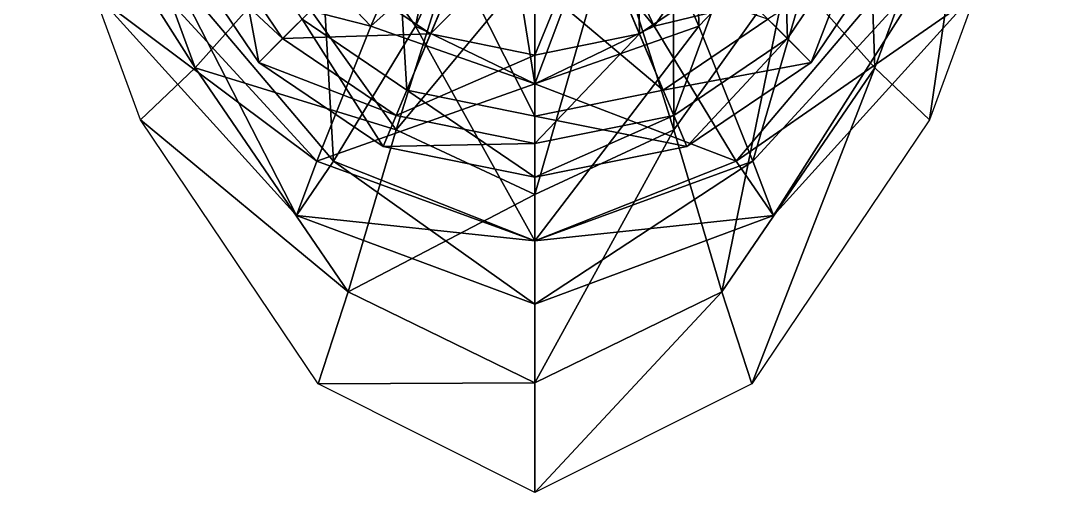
# Model space of a CAD drawing. Header units: metres. Extents: x -2.13 to 2.13, y -3.02 to 3.
# Drawn here: x 0.8618 to 1.1382, y 0.2938 to 0.4205 of the extents above; entities that cross this region are included whole.
import ezdxf

# ---------------------------------------------------------------- set-up
doc = ezdxf.new("R2010")
doc.units = ezdxf.units.M

msp = doc.modelspace()

# ---------------------------------------------------------------- linework, layer by layer
at = {"layer": 'Fighter Parent 2'}
for points in [[(1.08851, 0.48852, 1.07421), (1.09125, 0.40774, 1.04184), (1.06787, 0.43411, 1.07105)], [(1.08851, 0.48852, 1.07421), (1.119, 0.48326, 1.0454), (1.09125, 0.40774, 1.04184)], [(0.90875, 0.40774, 1.04184), (0.86184, 0.4817, 1), (0.881, 0.48326, 1.0454)], [(0.90875, 0.40774, 1.04184), (0.89406, 0.39378, 1), (0.86184, 0.4817, 1)], [(0.93213, 0.43411, 1.07105), (0.90875, 0.40774, 1.04184), (0.881, 0.48326, 1.0454)], [(1.119, 0.48326, 1.0454), (1.10594, 0.39378, 1), (1.09125, 0.40774, 1.04184)], [(1.119, 0.48326, 1.0454), (1.13816, 0.4817, 1), (1.10594, 0.39378, 1)], [(1.03704, 0.46688, 1.08817), (1.03731, 0.39116, 1.06857), (1.02036, 0.44482, 1.08724)], [(1.03704, 0.46688, 1.08817), (1.06787, 0.43411, 1.07105), (1.03731, 0.39116, 1.06857)], [(0.97964, 0.44482, 1.08724), (0.96269, 0.39116, 1.06857), (0.93213, 0.43411, 1.07105)], [(1, 0.43589, 1.08686), (0.96269, 0.39116, 1.06857), (0.97964, 0.44482, 1.08724)], [(1.02036, 0.44482, 1.08724), (1, 0.37372, 1.06756), (1, 0.43589, 1.08686)], [(1.02036, 0.44482, 1.08724), (1.03731, 0.39116, 1.06857), (1, 0.37372, 1.06756)], [(0.96269, 0.39116, 1.06857), (0.90875, 0.40774, 1.04184), (0.93213, 0.43411, 1.07105)], [(1, 0.43589, 1.08686), (1, 0.37372, 1.06756), (0.96269, 0.39116, 1.06857)], [(1.06787, 0.43411, 1.07105), (1.05017, 0.34764, 1.03905), (1.03731, 0.39116, 1.06857)], [(1.06787, 0.43411, 1.07105), (1.09125, 0.40774, 1.04184), (1.05017, 0.34764, 1.03905)], [(0.94983, 0.34764, 1.03905), (0.89406, 0.39378, 1), (0.90875, 0.40774, 1.04184)], [(0.96269, 0.39116, 1.06857), (0.94983, 0.34764, 1.03905), (0.90875, 0.40774, 1.04184)], [(1.09125, 0.40774, 1.04184), (1.05824, 0.32288, 1), (1.05017, 0.34764, 1.03905)], [(1.09125, 0.40774, 1.04184), (1.10594, 0.39378, 1), (1.05824, 0.32288, 1)], [(0.94983, 0.34764, 1.03905), (0.94176, 0.32288, 1), (0.89406, 0.39378, 1)], [(1, 0.37372, 1.06756), (0.94983, 0.34764, 1.03905), (0.96269, 0.39116, 1.06857)], [(1.03731, 0.39116, 1.06857), (1, 0.32314, 1.03792), (1, 0.37372, 1.06756)], [(1.03731, 0.39116, 1.06857), (1.05017, 0.34764, 1.03905), (1, 0.32314, 1.03792)], [(1, 0.37372, 1.06756), (1, 0.32314, 1.03792), (0.94983, 0.34764, 1.03905)], [(1, 0.32314, 1.03792), (0.94176, 0.32288, 1), (0.94983, 0.34764, 1.03905)], [(1.05017, 0.34764, 1.03905), (1, 0.29375, 1), (1, 0.32314, 1.03792)], [(1.05017, 0.34764, 1.03905), (1.05824, 0.32288, 1), (1, 0.29375, 1)], [(1, 0.32314, 1.03792), (1, 0.29375, 1), (0.94176, 0.32288, 1)]]:
    msp.add_3dface(points, dxfattribs=at)
at = {"layer": 'Sphere 5'}
for points in [[(1.02723, 0.45617, 1.06609), (1.02803, 0.41691, 1.06506), (1.01497, 0.44789, 1.06609)], [(1.02723, 0.45617, 1.06609), (1.05098, 0.43242, 1.06506), (1.02803, 0.41691, 1.06506)], [(1.06649, 0.45537, 1.06506), (1.06778, 0.41562, 1.0634), (1.05098, 0.43242, 1.06506)], [(1.06649, 0.45537, 1.06506), (1.0884, 0.44614, 1.0634), (1.06778, 0.41562, 1.0634)], [(0.92584, 0.40925, 1.04479), (0.9184, 0.449, 1.04479), (0.90329, 0.44263, 1.04479)], [(0.92584, 0.40925, 1.04479), (0.93743, 0.42083, 1.04479), (0.9184, 0.449, 1.04479)], [(0.98503, 0.44789, 1.06609), (0.97197, 0.41691, 1.06506), (0.94902, 0.43242, 1.06506)], [(1, 0.44485, 1.06609), (0.97197, 0.41691, 1.06506), (0.98503, 0.44789, 1.06609)], [(1.01497, 0.44789, 1.06609), (1, 0.41121, 1.06506), (1, 0.44485, 1.06609)], [(1.01497, 0.44789, 1.06609), (1.02803, 0.41691, 1.06506), (1, 0.41121, 1.06506)], [(0.93222, 0.41562, 1.0634), (0.90329, 0.44263, 1.0612), (0.9116, 0.44614, 1.0634)], [(0.94902, 0.43242, 1.06506), (0.93222, 0.41562, 1.0634), (0.9116, 0.44614, 1.0634)], [(0.9656, 0.4018, 1.04479), (0.96292, 0.44632, 1.04479), (0.93743, 0.42083, 1.04479)], [(0.9656, 0.4018, 1.04479), (0.97962, 0.43504, 1.04479), (0.96292, 0.44632, 1.04479)], [(1.0884, 0.44614, 1.0634), (1.07416, 0.40925, 1.0612), (1.06778, 0.41562, 1.0634)], [(1.0884, 0.44614, 1.0634), (1.09672, 0.44263, 1.0612), (1.07416, 0.40925, 1.0612)], [(0.93222, 0.41562, 1.0634), (0.92584, 0.40925, 1.0612), (0.90329, 0.44263, 1.0612)], [(0.92584, 0.40925, 1.0612), (0.90329, 0.44263, 1.05614), (0.90329, 0.44263, 1.0612)], [(0.92584, 0.40925, 1.0612), (0.92584, 0.40925, 1.05614), (0.90329, 0.44263, 1.05614)], [(0.92584, 0.40925, 1.05614), (0.90329, 0.44263, 1.05078), (0.90329, 0.44263, 1.05614)], [(0.92584, 0.40925, 1.05614), (0.92584, 0.40925, 1.05078), (0.90329, 0.44263, 1.05078)], [(0.92584, 0.40925, 1.05078), (0.90329, 0.44263, 1.04653), (0.90329, 0.44263, 1.05078)], [(0.92584, 0.40925, 1.05078), (0.92584, 0.40925, 1.04653), (0.90329, 0.44263, 1.04653)], [(0.92584, 0.40925, 1.04653), (0.90329, 0.44263, 1.04479), (0.90329, 0.44263, 1.04653)], [(0.92584, 0.40925, 1.04653), (0.92584, 0.40925, 1.04479), (0.90329, 0.44263, 1.04479)], [(1, 0.44485, 1.06609), (1, 0.41121, 1.06506), (0.97197, 0.41691, 1.06506)], [(1.09671, 0.44263, 1.04479), (1.06257, 0.42083, 1.04479), (1.07416, 0.40925, 1.04479)], [(1.09672, 0.44263, 1.0612), (1.07416, 0.40925, 1.05614), (1.07416, 0.40925, 1.0612)], [(1.09672, 0.44263, 1.0612), (1.09671, 0.44263, 1.05614), (1.07416, 0.40925, 1.05614)], [(1.09671, 0.44263, 1.05614), (1.07416, 0.40925, 1.05078), (1.07416, 0.40925, 1.05614)], [(1.09671, 0.44263, 1.05614), (1.09671, 0.44263, 1.05078), (1.07416, 0.40925, 1.05078)], [(1.09671, 0.44263, 1.05078), (1.07416, 0.40925, 1.04653), (1.07416, 0.40925, 1.05078)], [(1.09671, 0.44263, 1.05078), (1.09671, 0.44263, 1.04653), (1.07416, 0.40925, 1.04653)], [(1.09671, 0.44263, 1.04653), (1.07416, 0.40925, 1.04479), (1.07416, 0.40925, 1.04653)], [(1.09671, 0.44263, 1.04653), (1.09671, 0.44263, 1.04479), (1.07416, 0.40925, 1.04479)], [(1, 0.39481, 1.04479), (0.97962, 0.43504, 1.04479), (0.9656, 0.4018, 1.04479)], [(1, 0.39481, 1.04479), (1, 0.4309, 1.04479), (0.97962, 0.43504, 1.04479)], [(1.0344, 0.4018, 1.04479), (1.02038, 0.43504, 1.04479), (1, 0.4309, 1.04479)], [(1.06257, 0.42083, 1.04479), (1.02038, 0.43504, 1.04479), (1.0344, 0.4018, 1.04479)], [(0.97197, 0.41691, 1.06506), (0.93222, 0.41562, 1.0634), (0.94902, 0.43242, 1.06506)], [(1.05098, 0.43242, 1.06506), (1.03727, 0.395, 1.0634), (1.02803, 0.41691, 1.06506)], [(1.05098, 0.43242, 1.06506), (1.06778, 0.41562, 1.0634), (1.03727, 0.395, 1.0634)], [(1.0344, 0.4018, 1.04479), (1, 0.4309, 1.04479), (1, 0.39481, 1.04479)], [(0.95923, 0.38669, 1.04479), (0.93743, 0.42083, 1.04479), (0.92584, 0.40925, 1.04479)], [(0.95923, 0.38669, 1.04479), (0.9656, 0.4018, 1.04479), (0.93743, 0.42083, 1.04479)], [(1.07416, 0.40925, 1.04479), (1.06257, 0.42083, 1.04479), (1.0344, 0.4018, 1.04479)], [(0.96273, 0.395, 1.0634), (0.92584, 0.40925, 1.0612), (0.93222, 0.41562, 1.0634)], [(0.97197, 0.41691, 1.06506), (0.96273, 0.395, 1.0634), (0.93222, 0.41562, 1.0634)], [(1, 0.41121, 1.06506), (0.96273, 0.395, 1.0634), (0.97197, 0.41691, 1.06506)], [(1.02803, 0.41691, 1.06506), (1, 0.38742, 1.0634), (1, 0.41121, 1.06506)], [(1.02803, 0.41691, 1.06506), (1.03727, 0.395, 1.0634), (1, 0.38742, 1.0634)], [(1.06778, 0.41562, 1.0634), (1.04077, 0.38669, 1.0612), (1.03727, 0.395, 1.0634)], [(1.06778, 0.41562, 1.0634), (1.07416, 0.40925, 1.0612), (1.04077, 0.38669, 1.0612)], [(0.96273, 0.395, 1.0634), (0.95923, 0.38669, 1.0612), (0.92584, 0.40925, 1.0612)], [(0.95923, 0.38669, 1.0612), (0.92584, 0.40925, 1.05614), (0.92584, 0.40925, 1.0612)], [(0.95923, 0.38669, 1.0612), (0.95923, 0.38669, 1.05614), (0.92584, 0.40925, 1.05614)], [(0.95923, 0.38669, 1.05614), (0.92584, 0.40925, 1.05078), (0.92584, 0.40925, 1.05614)], [(0.95923, 0.38669, 1.05614), (0.95923, 0.38669, 1.05078), (0.92584, 0.40925, 1.05078)], [(0.95923, 0.38669, 1.05078), (0.92584, 0.40925, 1.04653), (0.92584, 0.40925, 1.05078)], [(0.95923, 0.38669, 1.05078), (0.95923, 0.38669, 1.04653), (0.92584, 0.40925, 1.04653)], [(0.95923, 0.38669, 1.04653), (0.92584, 0.40925, 1.04479), (0.92584, 0.40925, 1.04653)], [(0.95923, 0.38669, 1.04653), (0.95923, 0.38669, 1.04479), (0.92584, 0.40925, 1.04479)], [(1, 0.41121, 1.06506), (1, 0.38742, 1.0634), (0.96273, 0.395, 1.0634)], [(1.07416, 0.40925, 1.04479), (1.0344, 0.4018, 1.04479), (1.04077, 0.38669, 1.04479)], [(1.07416, 0.40925, 1.0612), (1.04077, 0.38669, 1.05614), (1.04077, 0.38669, 1.0612)], [(1.07416, 0.40925, 1.0612), (1.07416, 0.40925, 1.05614), (1.04077, 0.38669, 1.05614)], [(1.07416, 0.40925, 1.05614), (1.04077, 0.38669, 1.05078), (1.04077, 0.38669, 1.05614)], [(1.07416, 0.40925, 1.05614), (1.07416, 0.40925, 1.05078), (1.04077, 0.38669, 1.05078)], [(1.07416, 0.40925, 1.05078), (1.04077, 0.38669, 1.04653), (1.04077, 0.38669, 1.05078)], [(1.07416, 0.40925, 1.05078), (1.07416, 0.40925, 1.04653), (1.04077, 0.38669, 1.04653)], [(1.07416, 0.40925, 1.04653), (1.04077, 0.38669, 1.04479), (1.04077, 0.38669, 1.04653)], [(1.07416, 0.40925, 1.04653), (1.07416, 0.40925, 1.04479), (1.04077, 0.38669, 1.04479)], [(1, 0.3784, 1.04479), (0.9656, 0.4018, 1.04479), (0.95923, 0.38669, 1.04479)], [(1, 0.3784, 1.04479), (1, 0.39481, 1.04479), (0.9656, 0.4018, 1.04479)], [(1.04077, 0.38669, 1.04479), (1.0344, 0.4018, 1.04479), (1, 0.39481, 1.04479)], [(1, 0.38742, 1.0634), (0.95923, 0.38669, 1.0612), (0.96273, 0.395, 1.0634)], [(1.03727, 0.395, 1.0634), (1, 0.3784, 1.0612), (1, 0.38742, 1.0634)], [(1.03727, 0.395, 1.0634), (1.04077, 0.38669, 1.0612), (1, 0.3784, 1.0612)], [(1.04077, 0.38669, 1.04479), (1, 0.39481, 1.04479), (1, 0.3784, 1.04479)], [(1, 0.38742, 1.0634), (1, 0.3784, 1.0612), (0.95923, 0.38669, 1.0612)], [(1, 0.3784, 1.0612), (0.95923, 0.38669, 1.05614), (0.95923, 0.38669, 1.0612)], [(1, 0.3784, 1.0612), (1, 0.3784, 1.05614), (0.95923, 0.38669, 1.05614)], [(1, 0.3784, 1.05614), (0.95923, 0.38669, 1.05078), (0.95923, 0.38669, 1.05614)], [(1, 0.3784, 1.05614), (1, 0.3784, 1.05078), (0.95923, 0.38669, 1.05078)], [(1, 0.3784, 1.05078), (0.95923, 0.38669, 1.04653), (0.95923, 0.38669, 1.05078)], [(1, 0.3784, 1.05078), (1, 0.3784, 1.04653), (0.95923, 0.38669, 1.04653)], [(1, 0.3784, 1.04653), (0.95923, 0.38669, 1.04479), (0.95923, 0.38669, 1.04653)], [(1, 0.3784, 1.04653), (1, 0.3784, 1.04479), (0.95923, 0.38669, 1.04479)], [(1.04077, 0.38669, 1.0612), (1, 0.3784, 1.05614), (1, 0.3784, 1.0612)], [(1.04077, 0.38669, 1.0612), (1.04077, 0.38669, 1.05614), (1, 0.3784, 1.05614)], [(1.04077, 0.38669, 1.05614), (1, 0.3784, 1.05078), (1, 0.3784, 1.05614)], [(1.04077, 0.38669, 1.05614), (1.04077, 0.38669, 1.05078), (1, 0.3784, 1.05078)], [(1.04077, 0.38669, 1.05078), (1, 0.3784, 1.04653), (1, 0.3784, 1.05078)], [(1.04077, 0.38669, 1.05078), (1.04077, 0.38669, 1.04653), (1, 0.3784, 1.04653)], [(1.04077, 0.38669, 1.04653), (1, 0.3784, 1.04479), (1, 0.3784, 1.04653)], [(1.04077, 0.38669, 1.04653), (1.04077, 0.38669, 1.04479), (1, 0.3784, 1.04479)]]:
    msp.add_3dface(points, dxfattribs=at)
at = {"layer": 'Sphere 6'}
for points in [[(0.96794, 0.41898, 1.00802), (0.98177, 0.48511, 1.00604), (0.94171, 0.45686, 1.00776)], [(0.96794, 0.41898, 1.00802), (0.98996, 0.46604, 1.00614), (0.98177, 0.48511, 1.00604)], [(1.04276, 0.48511, 1.02366), (1.04402, 0.41898, 1.02168), (1.0235, 0.46604, 1.02356)], [(1.04276, 0.48511, 1.02366), (1.08009, 0.45686, 1.02194), (1.04402, 0.41898, 1.02168)], [(0.97645, 0.46604, 1.02356), (0.95593, 0.41898, 1.02168), (0.91986, 0.45686, 1.02194)], [(0.99997, 0.45826, 1.02352), (0.95593, 0.41898, 1.02168), (0.97645, 0.46604, 1.02356)], [(0.99997, 0.40347, 1.00813), (0.98996, 0.46604, 1.00614), (0.96794, 0.41898, 1.00802)], [(0.99997, 0.40347, 1.00813), (0.99997, 0.45826, 1.00618), (0.98996, 0.46604, 1.00614)], [(1.0235, 0.46604, 1.02356), (0.99997, 0.40347, 1.02157), (0.99997, 0.45826, 1.02352)], [(1.0235, 0.46604, 1.02356), (1.04402, 0.41898, 1.02168), (0.99997, 0.40347, 1.02157)], [(1.03201, 0.41898, 1.00802), (1.00998, 0.46604, 1.00614), (0.99997, 0.45826, 1.00618)], [(1.05824, 0.45686, 1.00776), (1.00998, 0.46604, 1.00614), (1.03201, 0.41898, 1.00802)], [(0.95593, 0.41898, 1.02168), (0.89346, 0.43499, 1.01902), (0.91986, 0.45686, 1.02194)], [(0.94592, 0.38274, 1.01098), (0.94171, 0.45686, 1.00776), (0.90165, 0.43499, 1.01068)], [(0.94592, 0.38274, 1.01098), (0.96794, 0.41898, 1.00802), (0.94171, 0.45686, 1.00776)], [(0.99997, 0.45826, 1.02352), (0.99997, 0.40347, 1.02157), (0.95593, 0.41898, 1.02168)], [(1.03201, 0.41898, 1.00802), (0.99997, 0.45826, 1.00618), (0.99997, 0.40347, 1.00813)], [(1.0983, 0.43499, 1.01068), (1.05824, 0.45686, 1.00776), (1.03201, 0.41898, 1.00802)], [(1.08009, 0.45686, 1.02194), (1.05854, 0.38274, 1.01872), (1.04402, 0.41898, 1.02168)], [(1.08009, 0.45686, 1.02194), (1.10649, 0.43499, 1.01902), (1.05854, 0.38274, 1.01872)], [(0.94141, 0.38274, 1.01872), (0.88344, 0.42617, 1.01485), (0.89346, 0.43499, 1.01902)], [(0.93591, 0.36816, 1.01485), (0.90165, 0.43499, 1.01068), (0.88344, 0.42617, 1.01485)], [(0.95593, 0.41898, 1.02168), (0.94141, 0.38274, 1.01872), (0.89346, 0.43499, 1.01902)], [(0.93591, 0.36816, 1.01485), (0.94592, 0.38274, 1.01098), (0.90165, 0.43499, 1.01068)], [(1.0983, 0.43499, 1.01068), (1.03201, 0.41898, 1.00802), (1.05403, 0.38274, 1.01098)], [(1.11651, 0.42617, 1.01485), (1.0983, 0.43499, 1.01068), (1.05403, 0.38274, 1.01098)], [(1.10649, 0.43499, 1.01902), (1.06404, 0.36816, 1.01485), (1.05854, 0.38274, 1.01872)], [(1.10649, 0.43499, 1.01902), (1.11651, 0.42617, 1.01485), (1.06404, 0.36816, 1.01485)], [(0.94141, 0.38274, 1.01872), (0.93591, 0.36816, 1.01485), (0.88344, 0.42617, 1.01485)], [(1.11651, 0.42617, 1.01485), (1.05403, 0.38274, 1.01098), (1.06404, 0.36816, 1.01485)], [(0.99997, 0.40347, 1.02157), (0.94141, 0.38274, 1.01872), (0.95593, 0.41898, 1.02168)], [(0.99997, 0.36129, 1.0111), (0.96794, 0.41898, 1.00802), (0.94592, 0.38274, 1.01098)], [(0.99997, 0.36129, 1.0111), (0.99997, 0.40347, 1.00813), (0.96794, 0.41898, 1.00802)], [(1.04402, 0.41898, 1.02168), (0.99997, 0.36129, 1.0186), (0.99997, 0.40347, 1.02157)], [(1.04402, 0.41898, 1.02168), (1.05854, 0.38274, 1.01872), (0.99997, 0.36129, 1.0186)], [(1.05403, 0.38274, 1.01098), (1.03201, 0.41898, 1.00802), (0.99997, 0.40347, 1.00813)], [(0.99997, 0.40347, 1.02157), (0.99997, 0.36129, 1.0186), (0.94141, 0.38274, 1.01872)], [(1.05403, 0.38274, 1.01098), (0.99997, 0.40347, 1.00813), (0.99997, 0.36129, 1.0111)], [(0.99997, 0.36129, 1.0186), (0.93591, 0.36816, 1.01485), (0.94141, 0.38274, 1.01872)], [(0.99997, 0.34433, 1.01485), (0.94592, 0.38274, 1.01098), (0.93591, 0.36816, 1.01485)], [(0.99997, 0.34433, 1.01485), (0.99997, 0.36129, 1.0111), (0.94592, 0.38274, 1.01098)], [(1.05854, 0.38274, 1.01872), (0.99997, 0.34433, 1.01485), (0.99997, 0.36129, 1.0186)], [(1.05854, 0.38274, 1.01872), (1.06404, 0.36816, 1.01485), (0.99997, 0.34433, 1.01485)], [(1.06404, 0.36816, 1.01485), (1.05403, 0.38274, 1.01098), (0.99997, 0.36129, 1.0111)], [(0.99997, 0.36129, 1.0186), (0.99997, 0.34433, 1.01485), (0.93591, 0.36816, 1.01485)], [(1.06404, 0.36816, 1.01485), (0.99997, 0.36129, 1.0111), (0.99997, 0.34433, 1.01485)]]:
    msp.add_3dface(points, dxfattribs=at)

doc.saveas('drawing.dxf')
